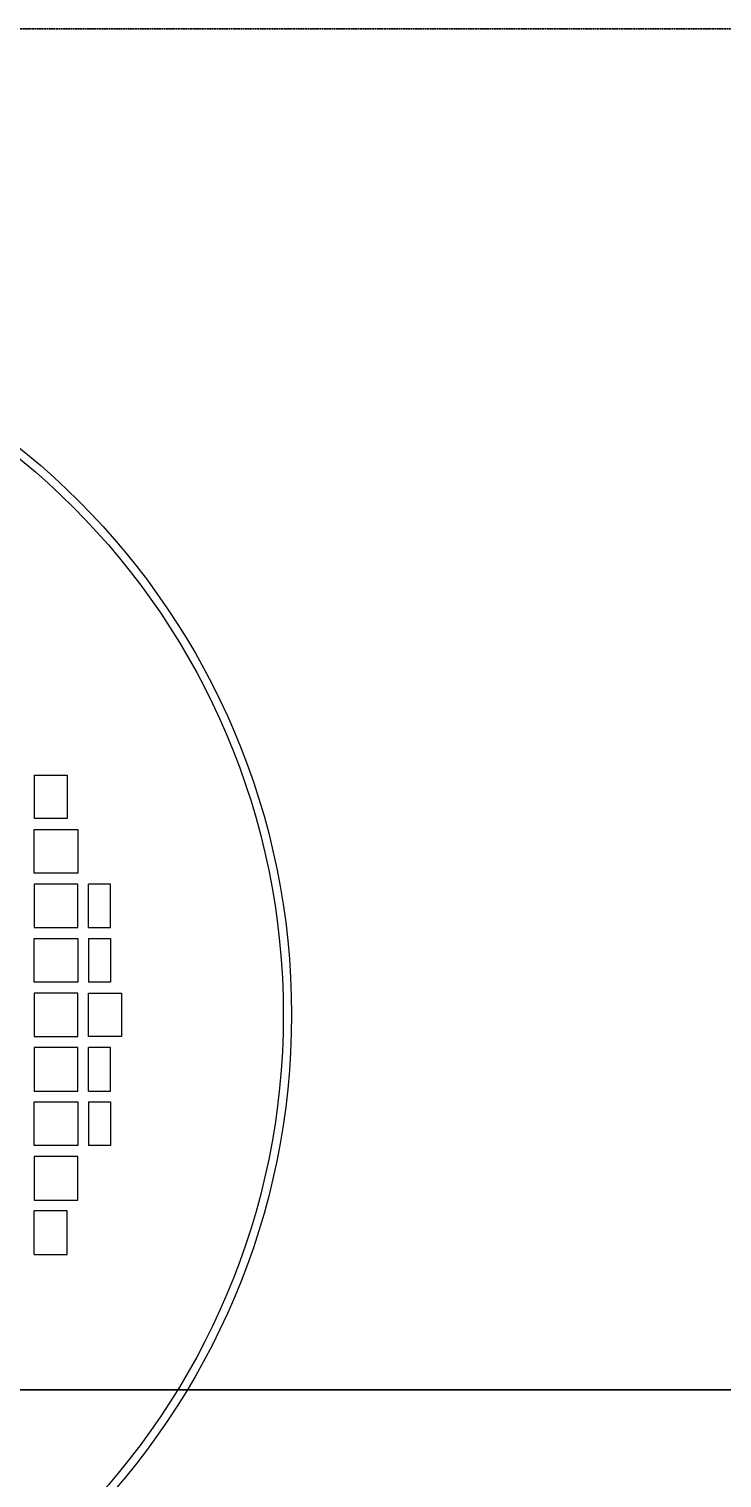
# Model space of a CAD drawing. Extents: x -599358 to 2865263, y -1062760 to 486533.
# Drawn here: x 988878.1 to 989015.8, y -668580.8 to -668293.2 of the extents above; entities that cross this region are included whole.
import ezdxf

# ---------------------------------------------------------------- set-up
doc = ezdxf.new("R2010")
doc.units = 0
doc.linetypes.add('DASH', pattern=[0.35, 0.25, -0.1])
doc.layers.add('A-LIN-V', color=9, linetype='Continuous')
doc.layers.add('JVOG4900B6S8', color=7, linetype='Continuous')

# ---------------------------------------------------------------- blocks, each defined once
blk = doc.blocks.new('23423wer')
at = {"color": 1, "linetype": 'DASH'}
blk.add_line((-1667421.02, 542339.9), (-1674651.93, 542339.9), dxfattribs=at)
at = {"layer": 'A-LIN-V', "color": 1}
blk.add_line((-1674651.93, 542141.1), (-1670089.58, 542141.1), dxfattribs=at)
at = {"layer": 'JVOG4900B6S8', "color": 1, "linetype": 'Continuous'}
for p, q in [((-1671942.26, 542230.92), (-1671942.26, 542224.56)), ((-1671942.26, 542230.92), (-1671937.46, 542230.92)), ((-1671937.46, 542230.92), (-1671937.46, 542224.56)), ((-1671937.46, 542224.56), (-1671942.26, 542224.56)), ((-1671942.26, 542216.6), (-1671942.26, 542222.96)), ((-1671942.26, 542222.96), (-1671935.9, 542222.96)), ((-1671935.9, 542222.96), (-1671935.9, 542216.6)), ((-1671935.9, 542216.6), (-1671942.26, 542216.6)), ((-1671942.26, 542215), (-1671942.26, 542208.64)), ((-1671935.9, 542215), (-1671942.26, 542215)), ((-1671935.9, 542208.64), (-1671935.9, 542215)), ((-1671934.3, 542208.64), (-1671934.3, 542215)), ((-1671931.1, 542215), (-1671934.3, 542215)), ((-1671931.1, 542208.64), (-1671931.1, 542215)), ((-1671942.26, 542208.64), (-1671935.9, 542208.64)), ((-1671934.3, 542208.64), (-1671931.1, 542208.64)), ((-1671942.26, 542207.04), (-1671935.9, 542207.04)), ((-1671942.26, 542200.68), (-1671942.26, 542207.04)), ((-1671935.9, 542207.04), (-1671935.9, 542200.68)), ((-1671934.3, 542207.04), (-1671934.3, 542200.68)), ((-1671934.3, 542207.04), (-1671931.1, 542207.04)), ((-1671931.1, 542207.04), (-1671931.1, 542200.68)), ((-1671935.9, 542200.68), (-1671942.26, 542200.68)), ((-1671931.1, 542200.68), (-1671934.3, 542200.68)), ((-1671942.26, 542199.08), (-1671942.26, 542192.72)), ((-1671935.9, 542199.08), (-1671942.26, 542199.08)), ((-1671935.9, 542192.72), (-1671935.9, 542199.08)), ((-1671934.3, 542192.72), (-1671934.3, 542199.08)), ((-1671934.3, 542199.08), (-1671929.5, 542199.08)), ((-1671929.5, 542199.08), (-1671929.5, 542192.72)), ((-1671942.26, 542192.72), (-1671935.9, 542192.72)), ((-1671942.26, 542191.12), (-1671942.26, 542184.76)), ((-1671935.9, 542191.12), (-1671942.26, 542191.12)), ((-1671935.9, 542184.76), (-1671935.9, 542191.12)), ((-1671929.5, 542192.72), (-1671934.3, 542192.72)), ((-1671934.3, 542184.76), (-1671934.3, 542191.12)), ((-1671931.1, 542191.12), (-1671934.3, 542191.12)), ((-1671931.1, 542184.76), (-1671931.1, 542191.12)), ((-1671942.26, 542184.76), (-1671935.9, 542184.76)), ((-1671934.3, 542184.76), (-1671931.1, 542184.76)), ((-1671942.26, 542183.16), (-1671935.9, 542183.16)), ((-1671942.26, 542176.8), (-1671942.26, 542183.16)), ((-1671935.9, 542183.16), (-1671935.9, 542176.8)), ((-1671934.3, 542183.16), (-1671934.3, 542176.8)), ((-1671934.3, 542183.16), (-1671931.1, 542183.16)), ((-1671931.1, 542183.16), (-1671931.1, 542176.8)), ((-1671935.9, 542176.8), (-1671942.26, 542176.8)), ((-1671931.1, 542176.8), (-1671934.3, 542176.8)), ((-1671935.9, 542175.2), (-1671942.26, 542175.2)), ((-1671942.26, 542175.2), (-1671942.26, 542168.84)), ((-1671935.9, 542168.84), (-1671935.9, 542175.2)), ((-1671942.26, 542168.84), (-1671935.9, 542168.84)), ((-1671942.26, 542160.88), (-1671942.26, 542167.24)), ((-1671937.46, 542167.24), (-1671942.26, 542167.24)), ((-1671937.46, 542160.88), (-1671937.46, 542167.24)), ((-1671942.26, 542160.88), (-1671937.46, 542160.88))]:
    blk.add_line(p, q, dxfattribs=at)
for radius in [106.08, 104.88]:
    blk.add_circle((-1672010.72, 542195.9), radius, dxfattribs=at)
blk = doc.blocks.new('23423wer-M')
at = {"color": 1, "linetype": 'DASH'}
blk.add_line((1667421.02, 542339.9), (1674651.93, 542339.9), dxfattribs=at)
at = {"layer": 'A-LIN-V', "color": 1}
blk.add_line((1674651.93, 542141.1), (1670089.58, 542141.1), dxfattribs=at)

msp = doc.modelspace()

# ---------------------------------------------------------------- block references
at = {"xscale": 1.35874988235309, "yscale": 1.35874988235309, "zscale": 1.35874988235309}
for name, p in [('23423wer-M', (-1285955.74, -1405197.51)), ('23423wer', (3260630.5, -1405197.51))]:
    msp.add_blockref(name, p, dxfattribs=at)

doc.saveas('drawing.dxf')
